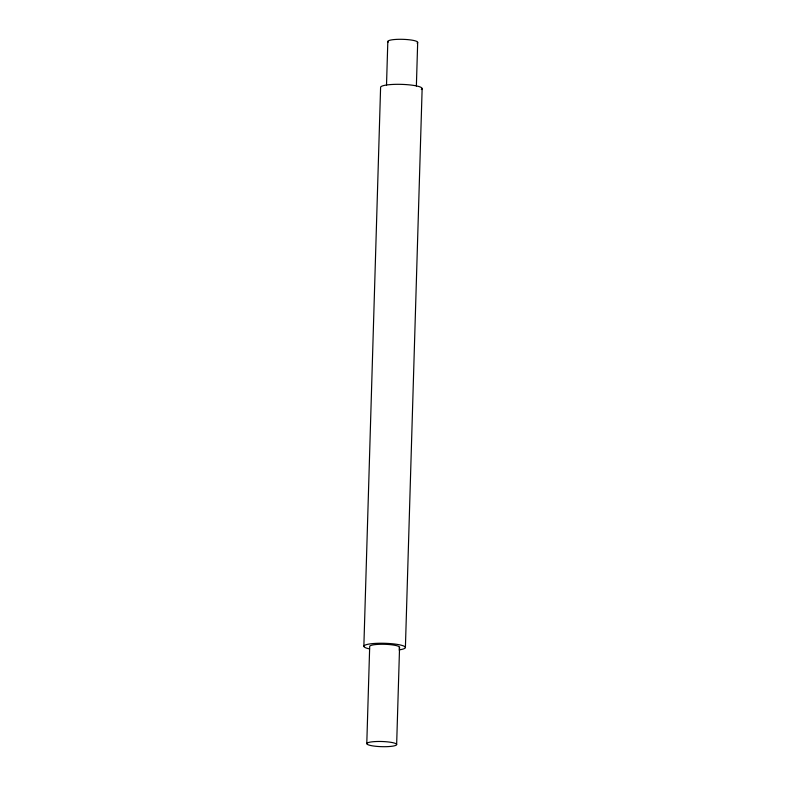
<?xml version="1.0" encoding="UTF-8"?>
<svg xmlns="http://www.w3.org/2000/svg" width="786" height="786" viewBox="0 0 786 786"><rect width="100%" height="100%" fill="white"/><g stroke="black" fill="none" stroke-linecap="round" stroke-linejoin="round"><path stroke-width="1.18" d="M363.859 646.2L380.601 87.275A20.79 3.596 1.7 0 1 404.535 84.495A20.79 3.596 1.7 0 1 421.316 89.545M366.787 743.595L369.695 646.397A14.944 2.584 1.7 0 1 386.909 644.392A14.944 2.584 1.7 0 1 398.964 648.028M386.515 85.045L387.822 41.422M396.645 744.578A14.944 2.584 1.7 0 0 374.539 741.611A14.944 2.584 1.7 0 0 373.969 746.071A14.944 2.584 1.7 0 0 396.645 744.578L399.563 647.369M416.374 86.028L417.68 42.405M405.399 647.566L422.141 88.641M369.617 648.931A20.79 3.596 1.7 0 1 370.265 643.872A20.79 3.596 1.7 0 1 399.642 644.834A20.79 3.596 1.7 0 1 398.993 649.894M388.245 42.1A14.944 2.584 1.7 0 1 403.08 39.339A14.944 2.584 1.7 0 1 417.081 43.053"/></g></svg>
